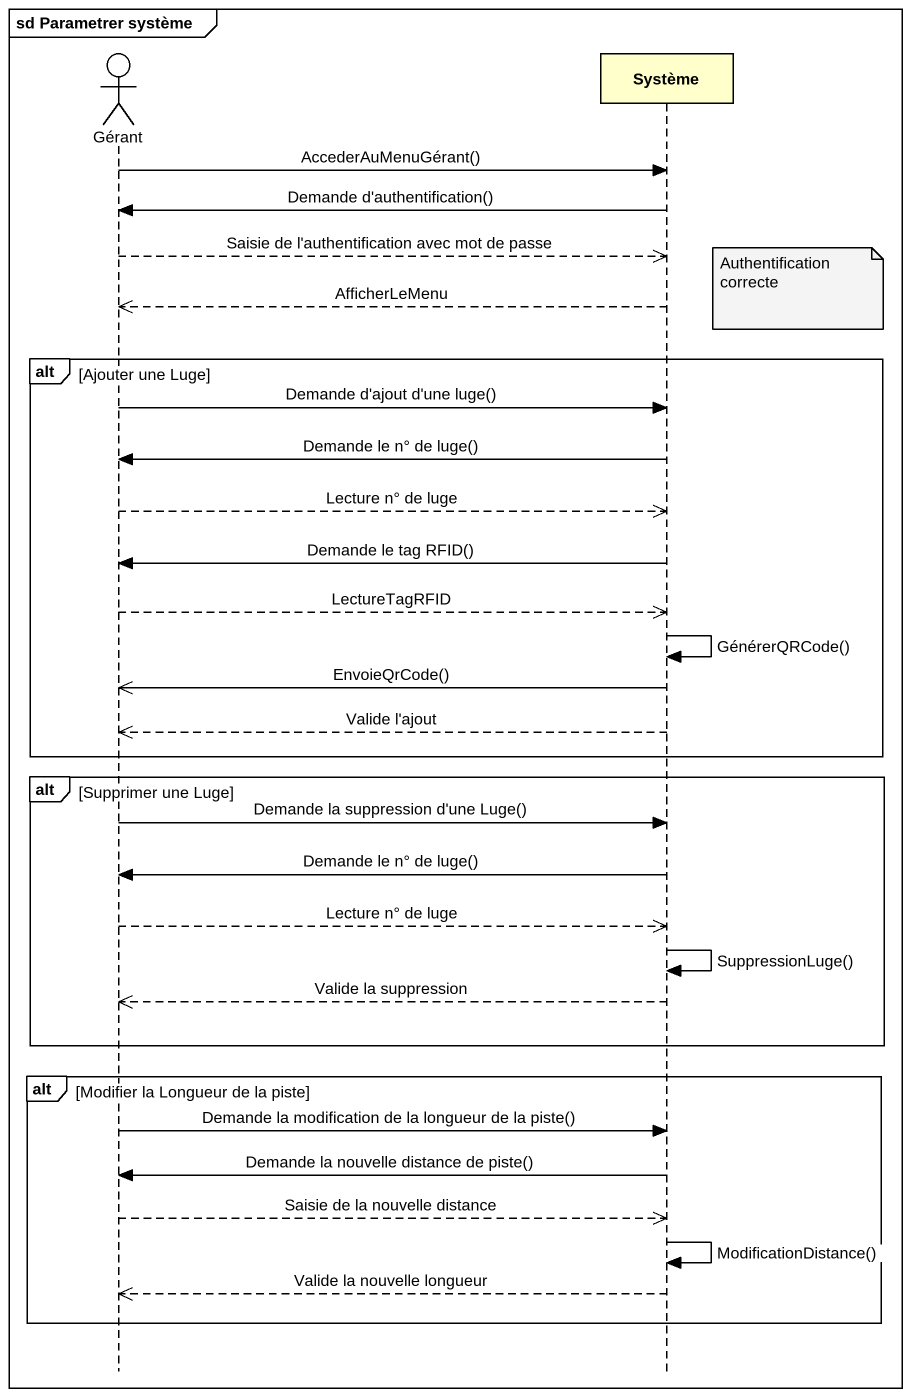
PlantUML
@startuml
mainframe sd Parametrer système
hide footbox
actor Gérant
participant Système

Gérant -> Système : AccederAuMenuGérant()
Système -> Gérant : Demande d'authentification()
Gérant -->> Système : Saisie de l'authentification avec mot de passe
note right of Système : Authentification correcte
Système -->> Gérant : AfficherLeMenu
alt Ajouter une Luge
  Gérant -> Système : Demande d'ajout d'une luge()
  Système -> Gérant : Demande le n° de luge()
  Gérant -->> Système : Lecture n° de luge
  Système -> Gérant : Demande le tag RFID()
  Gérant -->> Système : LectureTagRFID
  Système -> Système : GénérerQRCode()
  Système ->> Gérant : EnvoieQrCode()
  Système -->> Gérant : Valide l'ajout
end
alt Supprimer une Luge
  Gérant -> Système : Demande la suppression d'une Luge()
  Système -> Gérant : Demande le n° de luge()
  Gérant -->> Système : Lecture n° de luge
  Système -> Système : SuppressionLuge()
  Système -->> Gérant : Valide la suppression
end
alt Modifier la Longueur de la piste
  Gérant -> Système : Demande la modification de la longueur de la piste()
  Système -> Gérant : Demande la nouvelle distance de piste()
  Gérant -->> Système : Saisie de la nouvelle distance
  Système -> Système : ModificationDistance()
  Système -->> Gérant : Valide la nouvelle longueur
end
@enduml
